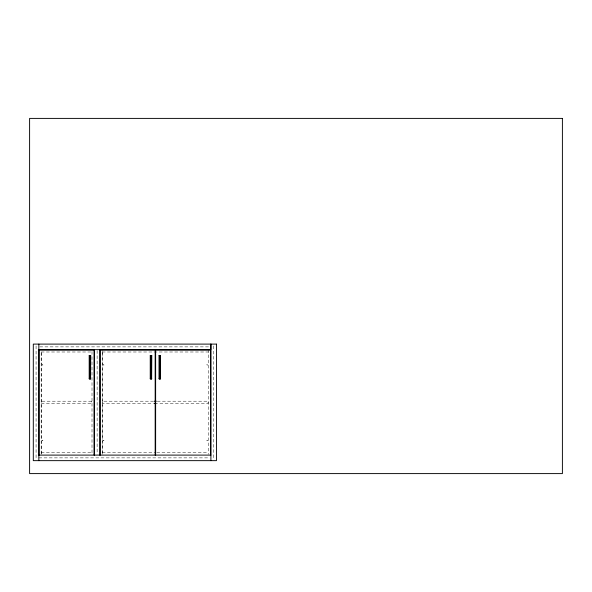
<?xml version="1.0" encoding="UTF-8"?>
<svg xmlns="http://www.w3.org/2000/svg" width="592" height="592" viewBox="0 0 592 592"><rect width="100%" height="100%" fill="white"/><g stroke="black" fill="none" stroke-linecap="round" stroke-linejoin="round"><path stroke-width="0.44" stroke-dasharray="2.96 2.22" d="M41.196 454.182L41.196 351.485L41.196 454.316M102.246 454.182L102.246 349.65M39.775 346.875L209.05 346.875M41.196 351.996L92.004 351.996M102.246 351.996L208.554 351.996M153.55 401.198L102.705 401.198L102.705 403.544L153.55 403.544M157.25 401.198L208.095 401.198L208.095 403.544L157.25 403.544M41.196 452.754L92.004 452.754M102.246 452.754L155.859 452.754M156.784 452.754L208.554 452.754M38.85 457.875L209.05 457.875M213.675 345.95L213.675 459.725M208.554 349.65L208.554 454.316M102.246 351.5L102.246 454.316M97.125 350.575L97.125 454.175M92.004 351.5L92.004 455.1M36.075 345.95L36.075 459.725M42.202 364.82L42.913 365.012L42.202 364.82M42.202 440.204L42.913 440.396L42.202 440.204M103.252 364.82L103.963 365.012L103.252 364.82M103.252 440.204L103.963 440.396L103.252 440.204M206.837 364.82L207.548 365.012L206.837 364.82M206.837 440.204L207.548 440.396L206.837 440.204M91.545 401.198L41.655 401.198L41.655 403.544L91.545 403.544L91.545 401.198"/><path stroke-width="0.89" d="M89.192 355.622L90.717 355.622L90.591 378.991L89.192 378.806L89.192 355.622L90.717 355.622M150.242 355.622L151.774 355.622L151.641 378.991L150.242 378.806L150.242 355.622L151.774 355.622M159.026 355.622L160.558 355.622L160.432 378.991L159.026 378.806L159.026 355.622L160.558 355.622M89.636 358.819L89.636 359.936M90.273 359.936L90.273 358.819M89.636 374.492L89.636 375.609M90.273 375.609L90.273 374.492M150.694 358.819L150.694 359.936M151.323 359.936L151.323 358.819M159.477 358.819L159.477 359.936M160.106 359.936L160.106 358.819M150.694 374.492L150.694 375.609M151.323 375.609L151.323 374.492M159.477 374.492L159.477 375.609M160.106 375.609L160.106 374.492M38.85 349.65L210.9 349.65L210.9 344.1L210.9 460.65M89.192 378.806L90.717 378.806M150.242 378.806L151.774 378.806M159.026 378.806L160.558 378.806M154.475 401.198L156.325 401.198M154.475 403.544L156.325 403.544M38.85 455.1L210.9 455.1M210.671 455.1L210.671 350.116L155.629 350.116L155.629 455.1M159.796 355.437L159.796 378.991M155.171 455.1L155.171 350.116L100.129 350.116L100.129 455.1M151.004 355.437L151.004 378.991M99.9 349.65L99.9 455.1M94.35 349.65L94.35 455.1M94.113 455.1L94.113 350.116L39.079 350.116L39.079 455.1M89.954 355.437L89.954 378.991M38.85 344.1L38.85 460.65M562.4 118.4L29.6 118.4L29.6 473.6L562.4 473.6L562.4 118.4M216.45 344.1L33.3 344.1L33.3 460.65L216.45 460.65L216.45 344.1"/></g></svg>
